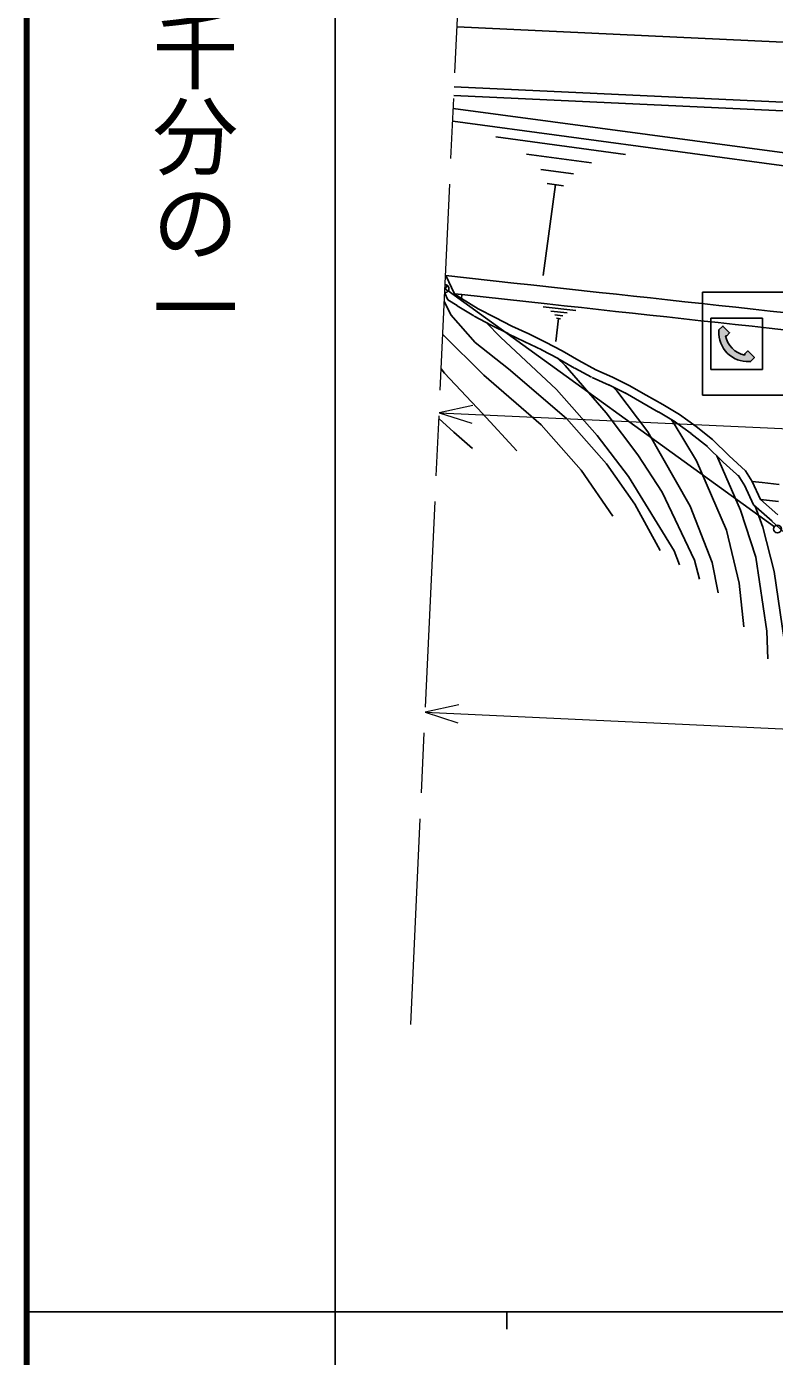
# Model space of a CAD drawing. Units: millimetres, scale not verified. Extents: x 40000 to 680000, y 20000 to 380000.
# Drawn here: x 40000 to 83601, y 202409 to 279878 of the extents above; entities that cross this region are included whole.
import ezdxf
from ezdxf.enums import TextEntityAlignment as Align

# ---------------------------------------------------------------- set-up
doc = ezdxf.new("R2010")
doc.units = ezdxf.units.MM
doc.header["$LTSCALE"] = 1000
doc.linetypes.add('CHAIN', pattern=[18.5, 12, -1.5, 3.5, -1.5])
for name, color, linetype, lineweight in [('M-BGD', 7, 'Continuous', 25), ('M-BMK', 2, 'CHAIN', 13), ('M-BMK-ROW', 30, 'Continuous', 25), ('M-STR-HTXT', 7, 'Continuous', 13), ('M-STR-STRC', 7, 'Continuous', 25), ('M-TTL', 2, 'Continuous', 140), ('M-TTL-BAND', 7, 'Continuous', 25)]:
    doc.layers.add(name, color=color, linetype=linetype, lineweight=lineweight)
doc.styles.add('@ＭＳ ゴシック', font='')
doc.styles.get('@ＭＳ ゴシック').set_extended_font_data('@MS Gothic')

msp = doc.modelspace()

# ---------------------------------------------------------------- hatches: boundary and pattern name
at = {"layer": 'M-STR-STRC'}
msp.add_hatch(color=256, dxfattribs=at).paths.add_polyline_path([(82131, 260366), (82211, 260366), (82437, 260592), (82041, 260988), (81872, 260818), (81872, 260738), (81852, 260742), (81827, 260748), (81803, 260754), (81778, 260761), (81754, 260768), (81729, 260775), (81705, 260783), (81681, 260791), (81657, 260800), (81634, 260809), (81610, 260818), (81587, 260828), (81564, 260838), (81541, 260849), (81518, 260860), (81495, 260871), (81473, 260883), (81451, 260896), (81429, 260908), (81407, 260921), (81385, 260935), (81364, 260948), (81343, 260963), (81322, 260977), (81302, 260992), (81281, 261007), (81261, 261023), (81242, 261039), (81222, 261055), (81203, 261072), (81184, 261088), (81165, 261106), (81147, 261123), (81129, 261141), (81112, 261159), (81094, 261178), (81077, 261197), (81061, 261216), (81044, 261235), (81028, 261255), (81013, 261275), (80997, 261295), (80982, 261316), (80968, 261336), (80954, 261357), (80940, 261379), (80926, 261400), (80913, 261422), (80900, 261444), (80888, 261466), (80876, 261488), (80865, 261511), (80853, 261534), (80843, 261557), (80832, 261580), (80822, 261603), (80813, 261627), (80804, 261650), (80795, 261674), (80787, 261698), (80779, 261722), (80771, 261746), (80764, 261771), (80758, 261795), (80751, 261820), (80746, 261845), (80740, 261869), (80820, 261869), (80990, 262039), (80594, 262435), (80368, 262209), (80368, 262129), (80366, 262100), (80366, 262070), (80365, 262041), (80365, 262012), (80366, 261983), (80367, 261954), (80369, 261925), (80371, 261895), (80374, 261866), (80377, 261837), (80381, 261808), (80385, 261779), (80390, 261751), (80395, 261722), (80401, 261693), (80407, 261665), (80414, 261636), (80421, 261608), (80429, 261580), (80437, 261552), (80446, 261524), (80455, 261496), (80465, 261469), (80475, 261441), (80485, 261414), (80497, 261387), (80508, 261360), (80520, 261334), (80533, 261307), (80546, 261281), (80559, 261255), (80573, 261229), (80587, 261204), (80602, 261179), (80617, 261154), (80633, 261129), (80649, 261105), (80665, 261080), (80682, 261057), (80700, 261033), (80717, 261010), (80735, 260987), (80754, 260964), (80773, 260942), (80792, 260920), (80812, 260899), (80832, 260877), (80852, 260856), (80873, 260836), (80894, 260816), (80916, 260796), (80937, 260777), (80960, 260758), (80982, 260739), (81005, 260721), (81028, 260703), (81051, 260685), (81075, 260668), (81099, 260652), (81123, 260636), (81148, 260620), (81173, 260604), (81198, 260590), (81223, 260575), (81249, 260561), (81275, 260548), (81301, 260534), (81327, 260522), (81354, 260510), (81381, 260498), (81408, 260487), (81435, 260476), (81462, 260466), (81490, 260456), (81517, 260446), (81545, 260437), (81573, 260429), (81601, 260421), (81630, 260414), (81658, 260407), (81686, 260401), (81715, 260395), (81744, 260389), (81773, 260384), (81801, 260380), (81830, 260376), (81859, 260373), (81888, 260370), (81918, 260367), (81947, 260366), (81976, 260364), (82005, 260363), (82034, 260363), (82063, 260363), (82093, 260364), (82122, 260365)])

# ---------------------------------------------------------------- linework, layer by layer
at = {"layer": 'M-BGD'}
for p, q in [((65098, 279859), (317926, 268122)), ((64912, 275863), (317740, 264127)), ((64935, 276362), (317764, 264626)), ((64877, 275114), (64878, 275114)), ((64878, 275114), (84775, 272438)), ((64843, 274364), (64843, 274364)), ((64843, 274364), (84740, 271689)), ((67353, 273453), (74922, 272435)), ((69143, 272442), (72928, 271933)), ((69987, 271558), (71880, 271303)), ((70832, 270674), (70119, 265375)), ((70359, 270737), (71305, 270610)), ((64426, 265393), (64426, 265392)), ((64440, 265372), (64944, 264313)), ((64377, 264340), (64554, 263969)), ((64944, 264313), (65365, 264045)), ((65380, 264268), (65362, 264043)), ((64554, 263969), (65096, 263623)), ((65103, 263619), (66076, 263020)), ((65365, 264045), (66338, 263445)), ((66338, 263445), (67315, 262928)), ((70117, 263547), (72023, 263339)), ((66104, 263004), (67081, 262486)), ((67315, 262928), (68293, 262435)), ((70573, 263305), (71526, 263200)), ((70790, 263088), (71267, 263036)), ((71007, 262871), (70862, 261537)), ((70888, 262884), (71127, 262858)), ((67090, 262481), (68069, 261989)), ((68079, 261984), (69058, 261518)), ((68293, 262435), (69273, 261970)), ((69273, 261970), (70252, 261496)), ((69055, 261520), (70034, 261046)), ((70252, 261496), (71229, 260983)), ((70020, 261053), (70997, 260541)), ((70978, 260551), (71953, 259985)), ((71229, 260983), (72204, 260418)), ((72204, 260418), (73180, 259888)), ((71966, 259979), (72942, 259449)), ((73180, 259888), (74161, 259453)), ((72978, 259431), (73959, 258996)), ((73940, 259005), (74918, 258521)), ((74161, 259453), (75140, 258969)), ((75140, 258969), (76115, 258413)), ((74892, 258535), (75867, 257979)), ((75867, 257979), (76843, 257422)), ((76115, 258413), (77090, 257856)), ((76835, 257427), (77809, 256846)), ((77090, 257856), (78065, 257276)), ((78065, 257276), (79033, 256573)), ((77771, 256871), (78739, 256168)), ((79033, 256573), (79999, 255818)), ((78725, 256179), (79691, 255424)), ((79999, 255818), (80956, 254866)), ((79647, 255463), (80603, 254512)), ((80622, 254494), (81583, 253632)), ((80956, 254866), (81917, 254005)), ((81881, 253117), (81493, 253740)), ((82305, 253381), (81917, 254005)), ((82305, 253381), (82797, 252323)), ((81852, 253170), (82387, 252018)), ((82387, 252018), (83469, 251061)), ((82797, 252323), (83800, 251435)), ((83458, 251070), (84418, 250173))]:
    msp.add_line(p, q, dxfattribs=at)
for points in [[(64440, 265372), (68410, 264939), (69406, 264830), (73390, 264395), (74386, 264286), (75382, 264177), (76378, 264068), (77374, 263960), (78370, 263851), (79366, 263742), (80362, 263633), (81358, 263524), (82354, 263416), (83350, 263307), (84346, 263198)], [(64944, 264313), (65375, 264266), (70355, 263722), (71351, 263614), (72347, 263505), (73343, 263396), (74339, 263287), (75335, 263178), (76331, 263070), (77327, 262961), (78323, 262852), (79319, 262743), (80315, 262634), (81312, 262526), (82308, 262417), (83304, 262308), (84300, 262199)], [(64356, 263882), (64737, 263089), (66162, 261482), (68090, 259948), (71481, 257039), (73819, 254398), (75469, 252056), (76934, 249350)], [(66788, 262641), (67623, 261784), (70888, 258746), (73271, 256047), (75093, 253662), (77751, 249345), (78060, 248531)], [(74172, 251358), (72340, 254031), (70002, 256672), (66663, 259574), (64266, 261940)], [(70925, 260578), (71392, 260139), (73794, 257379), (75636, 254933), (77051, 252753), (78940, 248789), (79233, 247678)], [(64173, 259946), (64375, 259682), (66576, 257342), (68575, 255171)], [(74190, 258881), (74414, 258660), (76211, 256272), (78692, 251934), (79978, 248659), (80325, 246884)], [(64038, 257040), (64911, 256254), (65998, 255290)], [(77603, 256969), (77706, 256831), (79065, 254581), (80810, 250536), (81549, 247451), (81811, 244913)], [(80250, 254863), (81620, 251713), (82525, 248964), (83150, 244658), (83217, 243049)], [(82305, 253381), (82886, 253318), (83882, 253209)], [(84302, 241610), (84168, 244145), (83579, 248138), (82923, 250726), (82473, 251943)], [(82797, 252323), (83836, 252210)]]:
    msp.add_lwpolyline(points, dxfattribs=at)
at = {"layer": 'M-BMK'}
msp.add_line((62400, 221745), (69032, 364627), dxfattribs=at)
at = {"layer": 'M-BMK-ROW'}
for p, q in [((64542, 264788), (64389, 264593)), ((64390, 264621), (64580, 264472)), ((64585, 264479), (83598, 250738))]:
    msp.add_line(p, q, dxfattribs=at)
msp.add_circle((83780, 250607), 225, dxfattribs=at)
msp.add_arc((64403, 264611), 225, 264.00985, 90.67473, dxfattribs=at)
at = {"layer": 'M-STR-HTXT'}
for p, q in [((66008, 257810), (64054, 257383)), ((64054, 257383), (428271, 240476)), ((64054, 257383), (65960, 256776)), ((65198, 240361), (63244, 239934)), ((63244, 239934), (146155, 236085)), ((63244, 239934), (65150, 239327))]:
    msp.add_line(p, q, dxfattribs=at)
at = {"layer": 'M-STR-STRC'}
for p, q in [((79403, 264400), (79403, 258400)), ((79403, 264400), (91403, 264400)), ((79903, 262900), (82903, 262900)), ((79903, 262900), (79903, 259900)), ((82903, 262900), (82903, 259900)), ((79903, 259900), (82903, 259900)), ((79403, 258400), (91403, 258400))]:
    msp.add_line(p, q, dxfattribs=at)
for points in [[(80740, 261869), (80820, 261869), (80990, 262039), (80594, 262435), (80368, 262209), (80368, 262129)], [(82131, 260366), (82211, 260366), (82437, 260592), (82041, 260988), (81872, 260818), (81872, 260738)]]:
    msp.add_lwpolyline(points, dxfattribs=at)
for centre, radius, start, end in [((82039, 262037), 1674, 176.84068, 273.15932), ((82164, 262162), 1453, 191.60151, 258.39849)]:
    msp.add_arc(centre, radius, start, end, dxfattribs=at)
at = {"layer": 'M-TTL'}
msp.add_line((40000, 380000), (40000, 20000), dxfattribs=at)
at = {"layer": 'M-TTL-BAND'}
for p, q in [((58000, 370000), (58000, 20000)), ((40000, 205000), (579000, 205000)), ((68000, 205000), (68000, 204000))]:
    msp.add_line(p, q, dxfattribs=at)

# ---------------------------------------------------------------- texts
at = {"layer": 'M-TTL-BAND', "style": '@ＭＳ ゴシック'}
msp.add_text('縮尺千分の一', height=3666, rotation=270, dxfattribs=at).set_placement((49777, 261030), align=Align.MIDDLE_RIGHT)

doc.saveas('drawing.dxf')
